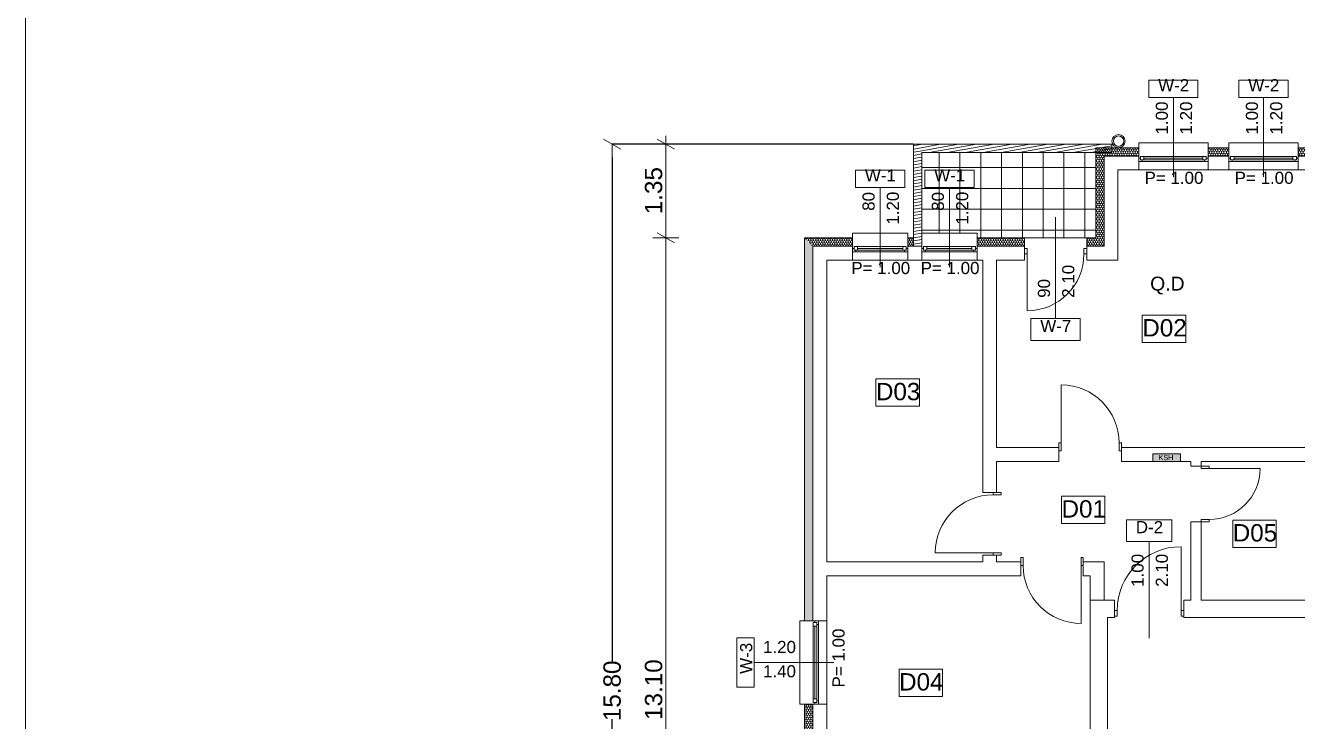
# Model space of a CAD drawing. Header units: feet. Extents: x 2565673 to 2678973, y -122443 to -81443.
# Drawn here: x 2565673 to 2584024, y -101510 to -91476 of the extents above; entities that cross this region are included whole.
import ezdxf
from ezdxf.enums import TextEntityAlignment as Align

# ---------------------------------------------------------------- set-up
doc = ezdxf.new("R2010")
doc.units = ezdxf.units.FT
doc.header["$MEASUREMENT"] = 0
for name, color, linetype, lineweight in [('ARCHICAD Door Markers_Pen_No__20', 1, 'Continuous', 5), ('ARCHICAD Door Markers_Pen_No__60', 230, 'Continuous', 5), ('ARCHICAD Doors_Pen_No__1', 7, 'Continuous', 5), ('ARCHICAD Doors_Pen_No__60', 230, 'Continuous', 5), ('ARCHICAD Window Markers_Pen_No__20', 1, 'Continuous', 5), ('ARCHICAD Windows_Pen_No__20', 1, 'Continuous', 5), ('Columns_Pen_No__1', 7, 'Continuous', 5), ('Columns_Pen_No__6', 5, 'Continuous', 5), ('Dimensioning - General_Pen_No__1', 7, 'Continuous', 5), ('Dimensioning - General_Pen_No__41', 7, 'Continuous', 5), ('Exterior walls_Pen_No__1', 7, 'Continuous', 5), ('Shell - Roof_Pen_No__21', 7, 'Continuous', 5), ('Structural - Bearing_Pen_No__1', 7, 'Continuous', 5), ('Text blocks_Pen_No__1', 7, 'Continuous', 5), ('Text blocks_Pen_No__2', 8, 'Continuous', 5)]:
    doc.layers.add(name, color=color, linetype=linetype, lineweight=lineweight)
for name, color, linetype in [('Columns', 7, 'Continuous'), ('Dimensioning - General', 7, 'Continuous'), ('Exterior walls', 7, 'Continuous')]:
    doc.layers.add(name, color=color, linetype=linetype)
for name, color, linetype, lineweight, true_color in [('Exterior walls_Pen_No__14', 7, 'Continuous', 5, 0xbd8b17), ('Exterior walls_Pen_No__65', 7, 'Continuous', 5, 0x80c2ff), ('Structural - Bearing_Pen_No__82', 7, 'Continuous', 5, 0xaaaaaa)]:
    doc.layers.add(name, color=color, linetype=linetype, lineweight=lineweight, true_color=true_color)
doc.styles.add('GENERATED_STYLE_1', font='arial.ttf')
doc.dimstyles.new('GENERATED_STYLE__1', dxfattribs={"dimtxt": 250, "dimasz": 190, "dimexe": 0.18, "dimexo": 3, "dimgap": 0.09, "dimtad": 1, "dimlfac": 0.001, "dimzin": 0, "dimdsep": 46, "dimtxsty": 'GENERATED_STYLE_1', "dimblk": 'ARROWHEAD_2', "dimblk1": 'ARROWHEAD_2', "dimblk2": 'ARROWHEAD_2', "dimcen": 0.09, "dimclrd": 7, "dimclre": 7, "dimclrt": 7, "dimadec": 0, "dimazin": 0, "dimtfac": 1, "dimtdec": 4, "dimtmove": 0, "dimatfit": 3, "dimfxl": 1, "dimtolj": 1, "dimtzin": 0, "dimarcsym": 0})
pattern_1 = [(90, (2247653.822, -76424.967), (-34.641016, 0), [20, -40]), (90, (2247636.502, -76394.967), (-34.641016, 0), [20, -40]), (150, (2247653.822, -76404.967), (17.320508, 30), [20, -40]), (150, (2247619.18, -76404.967), (17.320508, 30), [20, -40]), (210, (2247653.822, -76424.967), (-17.320508, 30), [20, -40]), (210, (2247619.18, -76424.967), (-17.320508, 30), [20, -40])]
pattern_2 = [(10, (2247653.822, -76424.967), (-7.814168, 44.316348), [])]

# ---------------------------------------------------------------- blocks, each defined once
blk = doc.blocks.new('Window 22_3')
at = {"layer": 'ARCHICAD Windows_Pen_No__20', "color": 1, "linetype": 'Continuous', "lineweight": 5}
for p, q in [((-400, 150), (-400, 220)), ((-400, 220), (400, 220)), ((400, 220), (400, 150)), ((-400, 150), (-400, 30)), ((-400, 30), (-400, 0)), ((-400, 0), (-375, 0)), ((-400, 0), (-400, -50)), ((-400, 0), (-400, -50)), ((-375, 25), (-325, 25)), ((-375, -25), (-375, 25)), ((-375, 0), (-375, -25)), ((-325, 25), (325, 25)), ((-325, 25), (-325, -25)), ((-325, 25), (325, 25)), ((-325, 0), (325, 0)), ((325, -25), (325, 25)), ((325, 25), (375, 25)), ((375, 25), (375, -25)), ((375, -25), (375, 0)), ((375, 0), (400, 0)), ((400, 150), (400, 30)), ((400, 30), (400, 0)), ((400, 0), (400, -50)), ((400, 0), (400, -50)), ((-350, -50), (-400, -50)), ((-400, -50), (-400, -170)), ((-400, -170), (400, -170)), ((-375, -25), (-350, -25)), ((-325, -25), (-375, -25)), ((-350, -25), (-350, -50)), ((350, -50), (-350, -50)), ((325, -25), (-325, -25)), ((375, -25), (325, -25)), ((350, -50), (350, -25)), ((350, -25), (375, -25)), ((400, -50), (350, -50)), ((400, -50), (400, -170))]:
    blk.add_line(p, q, dxfattribs=at)
blk = doc.blocks.new('W Marker 22')
at = {"layer": 'ARCHICAD Window Markers_Pen_No__20', "color": 1, "linetype": 'Continuous', "lineweight": 5}
for p, q in [((0, -1045), (0, 100)), ((-354, -1045), (-354, -1295)), ((354, -1045), (-354, -1045)), ((354, -1295), (354, -1045)), ((-354, -1295), (354, -1295))]:
    blk.add_line(p, q, dxfattribs=at)
at = {"layer": 'ARCHICAD Window Markers_Pen_No__20', "color": 1, "lineweight": 5, "style": 'GENERATED_STYLE_1'}
for tag, p in [('AC_MarkerText_4', (-417, 72)), ('AC_MarkerText_1', (-220, -1257))]:
    blk.add_attdef(tag, text='', height=175, dxfattribs=at).set_placement(p, align=Align.BOTTOM_LEFT)
for tag, p in [('whDistCm', (322, -863)), ('A', (-28, -863))]:
    blk.add_attdef(tag, text='', height=175, rotation=90, dxfattribs=at).set_placement(p, align=Align.BOTTOM_LEFT)
blk = doc.blocks.new('Window 22_4')
at = {"layer": 'ARCHICAD Windows_Pen_No__20', "color": 1, "linetype": 'Continuous', "lineweight": 5}
for p, q in [((-500, 150), (-500, 220)), ((-500, 220), (500, 220)), ((500, 220), (500, 150)), ((-500, 150), (-500, 30)), ((-500, 30), (-500, 0)), ((-500, 0), (-475, 0)), ((-500, 0), (-500, -50)), ((-500, 0), (-500, -50)), ((-475, 25), (-425, 25)), ((-475, -25), (-475, 25)), ((-475, 0), (-475, -25)), ((-425, 25), (425, 25)), ((-425, 25), (-425, -25)), ((-425, 25), (425, 25)), ((-425, 0), (425, 0)), ((425, -25), (425, 25)), ((425, 25), (475, 25)), ((475, 25), (475, -25)), ((475, -25), (475, 0)), ((475, 0), (500, 0)), ((500, 150), (500, 30)), ((500, 30), (500, 0)), ((500, 0), (500, -50)), ((500, 0), (500, -50)), ((-450, -50), (-500, -50)), ((-500, -50), (-500, -170)), ((-500, -170), (500, -170)), ((-475, -25), (-450, -25)), ((-425, -25), (-475, -25)), ((-450, -25), (-450, -50)), ((450, -50), (-450, -50)), ((425, -25), (-425, -25)), ((475, -25), (425, -25)), ((450, -50), (450, -25)), ((450, -25), (475, -25)), ((500, -50), (450, -50)), ((500, -50), (500, -170))]:
    blk.add_line(p, q, dxfattribs=at)
blk = doc.blocks.new('Wall_10', base_point=(2587252, -93239))
at = {"layer": 'Exterior walls_Pen_No__14', "linetype": 'Continuous', "lineweight": 5, "true_color": 0xbd8b17}
h = blk.add_hatch(dxfattribs=at)
h.set_pattern_fill('STYROFOAM_SM_INSULATION', color=42, style=0, pattern_type=2)
h.set_pattern_definition(pattern_1)
h.paths.add_polyline_path([(2581732, -93239), (2581112, -93239), (2581232, -93359), (2581732, -93359)])
h = blk.add_hatch(dxfattribs=at)
h.set_pattern_fill('STYROFOAM_SM_INSULATION', color=42, style=0, pattern_type=2)
h.set_pattern_definition(pattern_1)
h.paths.add_polyline_path([(2582732, -93359), (2583032, -93359), (2583032, -93239), (2582732, -93239)])
h = blk.add_hatch(dxfattribs=at)
h.set_pattern_fill('STYROFOAM_SM_INSULATION', color=42, style=0, pattern_type=2)
h.set_pattern_definition(pattern_1)
h.paths.add_polyline_path([(2584032, -93359), (2584782, -93359), (2584782, -93239), (2584032, -93239)])
h = blk.add_hatch(dxfattribs=at)
h.set_pattern_fill('STYROFOAM_SM_INSULATION', color=42, style=0, pattern_type=2)
h.set_pattern_definition(pattern_1)
h.paths.add_polyline_path([(2585582, -93359), (2585882, -93359), (2585882, -93239), (2585582, -93239)])
h = blk.add_hatch(dxfattribs=at)
h.set_pattern_fill('STYROFOAM_SM_INSULATION', color=42, style=0, pattern_type=2)
h.set_pattern_definition(pattern_1)
h.paths.add_polyline_path([(2586682, -93359), (2587132, -93359), (2587252, -93239), (2586682, -93239)])
at = {"layer": 'Exterior walls_Pen_No__1', "color": 7, "linetype": 'Continuous', "lineweight": 5}
for p, q in [((2581732, -93359), (2581232, -93359)), ((2581732, -93239), (2581732, -93359)), ((2581732, -93359), (2581732, -93389)), ((2581732, -93389), (2581732, -93439)), ((2582732, -93239), (2582732, -93359)), ((2583032, -93359), (2582732, -93359)), ((2582732, -93359), (2582732, -93389)), ((2582732, -93389), (2582732, -93439)), ((2583032, -93239), (2583032, -93359)), ((2583032, -93359), (2583032, -93389)), ((2583032, -93389), (2583032, -93439)), ((2584032, -93239), (2584032, -93359)), ((2584782, -93359), (2584032, -93359)), ((2584032, -93359), (2584032, -93389)), ((2584032, -93389), (2584032, -93439)), ((2584782, -93239), (2584782, -93359)), ((2584782, -93359), (2584782, -93389)), ((2584782, -93389), (2584782, -93439)), ((2585582, -93239), (2585582, -93359)), ((2585882, -93359), (2585582, -93359)), ((2585582, -93359), (2585582, -93389)), ((2585582, -93389), (2585582, -93439)), ((2585882, -93239), (2585882, -93359)), ((2585882, -93359), (2585882, -93389)), ((2585882, -93389), (2585882, -93439)), ((2586682, -93239), (2586682, -93359)), ((2587132, -93359), (2586682, -93359)), ((2586682, -93359), (2586682, -93389)), ((2586682, -93389), (2586682, -93439)), ((2581732, -93439), (2581732, -93559)), ((2582732, -93439), (2582732, -93559)), ((2583032, -93439), (2583032, -93559)), ((2584032, -93439), (2584032, -93559)), ((2584782, -93439), (2584782, -93559)), ((2585582, -93439), (2585582, -93559)), ((2585882, -93439), (2585882, -93559)), ((2586682, -93439), (2586682, -93559))]:
    blk.add_line(p, q, dxfattribs=at)
at = {"layer": 'Exterior walls_Pen_No__1', "color": 7, "linetype": 'Continuous', "lineweight": 5, "flags": 128}
for points in [[(2581732, -93239), (2581112, -93239)], [(2583032, -93239), (2582732, -93239)], [(2584782, -93239), (2584032, -93239)], [(2585882, -93239), (2585582, -93239)], [(2587252, -93239), (2586682, -93239)], [(2581432, -93559), (2581732, -93559)], [(2582732, -93559), (2583032, -93559)], [(2584032, -93559), (2584332, -93559)], [(2584532, -93559), (2584782, -93559)], [(2585582, -93559), (2585882, -93559)], [(2586682, -93559), (2586932, -93559)]]:
    blk.add_lwpolyline(points, dxfattribs=at)
at = {"layer": 'ARCHICAD Window Markers_Pen_No__20', "color": 1, "lineweight": 5}
ref = blk.add_blockref('W Marker 22', (2582232, -93559), dxfattribs=dict(at, rotation=180))
ref.add_attrib('A', '1.00', dxfattribs={"color": 1, "lineweight": 5, "height": 175, "rotation": 90, "style": 'GENERATED_STYLE_1'}).set_placement((2582205, -93048), align=Align.BOTTOM_LEFT)
ref.add_attrib('whDistCm', '1.20', dxfattribs={"color": 1, "lineweight": 5, "height": 175, "rotation": 90, "style": 'GENERATED_STYLE_1'}).set_placement((2582555, -93048), align=Align.BOTTOM_LEFT)
ref.add_attrib('AC_MarkerText_1', 'W-2', dxfattribs={"color": 1, "lineweight": 5, "height": 175, "rotation": 360, "style": 'GENERATED_STYLE_1'}).set_placement((2582012, -92477), align=Align.BOTTOM_LEFT)
ref.add_attrib('AC_MarkerText_4', 'P= 1.00', dxfattribs={"color": 1, "lineweight": 5, "height": 175, "rotation": 360, "style": 'GENERATED_STYLE_1'}).set_placement((2581816, -93812), align=Align.BOTTOM_LEFT)
ref = blk.add_blockref('W Marker 22', (2583532, -93559), dxfattribs=dict(at, rotation=180))
ref.add_attrib('A', '1.00', dxfattribs={"color": 1, "lineweight": 5, "height": 175, "rotation": 90, "style": 'GENERATED_STYLE_1'}).set_placement((2583505, -93048), align=Align.BOTTOM_LEFT)
ref.add_attrib('whDistCm', '1.20', dxfattribs={"color": 1, "lineweight": 5, "height": 175, "rotation": 90, "style": 'GENERATED_STYLE_1'}).set_placement((2583855, -93048), align=Align.BOTTOM_LEFT)
ref.add_attrib('AC_MarkerText_1', 'W-2', dxfattribs={"color": 1, "lineweight": 5, "height": 175, "rotation": 360, "style": 'GENERATED_STYLE_1'}).set_placement((2583312, -92477), align=Align.BOTTOM_LEFT)
ref.add_attrib('AC_MarkerText_4', 'P= 1.00', dxfattribs={"color": 1, "lineweight": 5, "height": 175, "rotation": 360, "style": 'GENERATED_STYLE_1'}).set_placement((2583116, -93812), align=Align.BOTTOM_LEFT)
ref = blk.add_blockref('W Marker 22', (2585182, -93559), dxfattribs=dict(at, rotation=180))
ref.add_attrib('whDistCm', '1.20', dxfattribs={"color": 1, "lineweight": 5, "height": 175, "rotation": 90, "style": 'GENERATED_STYLE_1'}).set_placement((2585505, -93048), align=Align.BOTTOM_LEFT)
ref.add_attrib('AC_MarkerText_1', 'W-1', dxfattribs={"color": 1, "lineweight": 5, "height": 175, "rotation": 360, "style": 'GENERATED_STYLE_1'}).set_placement((2584962, -92477), align=Align.BOTTOM_LEFT)
ref.add_attrib('AC_MarkerText_2', '80', dxfattribs={"color": 1, "lineweight": 5, "height": 175, "rotation": 90, "style": 'GENERATED_STYLE_1'}).set_placement((2585155, -92848), align=Align.BOTTOM_LEFT)
ref.add_attrib('AC_MarkerText_4', 'P= 1.00', dxfattribs={"color": 1, "lineweight": 5, "height": 175, "rotation": 360, "style": 'GENERATED_STYLE_1'}).set_placement((2584766, -93812), align=Align.BOTTOM_LEFT)
ref = blk.add_blockref('W Marker 22', (2586282, -93559), dxfattribs=dict(at, rotation=180))
ref.add_attrib('whDistCm', '1.20', dxfattribs={"color": 1, "lineweight": 5, "height": 175, "rotation": 90, "style": 'GENERATED_STYLE_1'}).set_placement((2586605, -93048), align=Align.BOTTOM_LEFT)
ref.add_attrib('AC_MarkerText_1', 'W-1', dxfattribs={"color": 1, "lineweight": 5, "height": 175, "rotation": 360, "style": 'GENERATED_STYLE_1'}).set_placement((2586062, -92477), align=Align.BOTTOM_LEFT)
ref.add_attrib('AC_MarkerText_2', '80', dxfattribs={"color": 1, "lineweight": 5, "height": 175, "rotation": 90, "style": 'GENERATED_STYLE_1'}).set_placement((2586255, -92848), align=Align.BOTTOM_LEFT)
ref.add_attrib('AC_MarkerText_4', 'P= 1.00', dxfattribs={"color": 1, "lineweight": 5, "height": 175, "rotation": 360, "style": 'GENERATED_STYLE_1'}).set_placement((2585866, -93812), align=Align.BOTTOM_LEFT)
at = {"layer": 'ARCHICAD Windows_Pen_No__20', "color": 1, "linetype": 'Continuous', "lineweight": 5, "zscale": 1000}
for name, p in [('Window 22_4', (2582232, -93389)), ('Window 22_4', (2583532, -93389)), ('Window 22_3', (2585182, -93389)), ('Window 22_3', (2586282, -93389))]:
    blk.add_blockref(name, p, dxfattribs=at)
blk = doc.blocks.new('Wall_11', base_point=(2581112, -93239))
at = {"layer": 'Exterior walls_Pen_No__14', "linetype": 'Continuous', "lineweight": 5, "true_color": 0xbd8b17}
h = blk.add_hatch(dxfattribs=at)
h.set_pattern_fill('STYROFOAM_SM_INSULATION', color=42, style=0, pattern_type=2)
h.set_pattern_definition(pattern_1)
h.paths.add_polyline_path([(2581112, -93239), (2581112, -94539), (2581232, -94659), (2581232, -93359)])
at = {"layer": 'Exterior walls_Pen_No__1', "color": 7, "linetype": 'Continuous', "lineweight": 5}
blk.add_line((2581232, -93359), (2581232, -94659), dxfattribs=at)
at = {"layer": 'Exterior walls_Pen_No__1', "color": 7, "linetype": 'Continuous', "lineweight": 5, "flags": 128}
for points in [[(2581112, -93239), (2581112, -94539)], [(2581432, -94859), (2581432, -93559)]]:
    blk.add_lwpolyline(points, dxfattribs=at)
blk = doc.blocks.new('Storefront with Transom 22')
at = {"layer": 'ARCHICAD Doors_Pen_No__60', "color": 230, "linetype": 'Continuous', "lineweight": 5}
for p, q in [((410, 0), (410, 820)), ((-450, 0), (-450, 90)), ((-450, -80), (-450, 0)), ((-450, 0), (-410, 0)), ((-450, -80), (-450, 0)), ((-450, -80), (-450, 0)), ((-410, 0), (-410, -80)), ((410, -80), (410, 0)), ((410, 0), (450, 0)), ((450, 0), (450, 90)), ((450, 0), (450, -80)), ((450, -80), (450, 0)), ((450, -80), (450, 0)), ((-410, -80), (-450, -80)), ((-450, -110), (-450, -80)), ((-450, -230), (-450, -110)), ((450, -80), (410, -80)), ((450, -110), (450, -80)), ((450, -230), (450, -110))]:
    blk.add_line(p, q, dxfattribs=at)
blk.add_arc((410, 0), 820, 90, 180, dxfattribs=at)
blk = doc.blocks.new('D Marker 22_4')
at = {"layer": 'ARCHICAD Door Markers_Pen_No__20', "color": 1, "linetype": 'Continuous', "lineweight": 5}
for p, q in [((354, 1157), (-354, 1157)), ((-354, 1157), (-354, 843)), ((354, 843), (354, 1157)), ((-354, 843), (354, 843)), ((0, 843), (0, -620))]:
    blk.add_line(p, q, dxfattribs=at)
at = {"layer": 'ARCHICAD Door Markers_Pen_No__20', "color": 1, "lineweight": 5, "style": 'GENERATED_STYLE_1'}
for tag, rotation, p in [('AC_MarkerText_1', 180, (220, 1208)), ('AC_MarkerText_3', 270, (-322, 657)), ('AC_MarkerText_2', 270, (28, 657))]:
    blk.add_attdef(tag, text='', height=175, rotation=rotation, dxfattribs=at).set_placement(p, align=Align.BOTTOM_LEFT)
blk = doc.blocks.new('Wall_12', base_point=(2581112, -94539))
at = {"layer": 'Exterior walls_Pen_No__14', "linetype": 'Continuous', "lineweight": 5, "true_color": 0xbd8b17}
h = blk.add_hatch(dxfattribs=at)
h.set_pattern_fill('STYROFOAM_SM_INSULATION', color=42, style=0, pattern_type=2)
h.set_pattern_definition(pattern_1)
h.paths.add_polyline_path([(2576912, -94539), (2577032, -94659), (2577602, -94659), (2577602, -94539)])
h = blk.add_hatch(dxfattribs=at)
h.set_pattern_fill('STYROFOAM_SM_INSULATION', color=42, style=0, pattern_type=2)
h.set_pattern_definition(pattern_1)
h.paths.add_polyline_path([(2578402, -94659), (2578482, -94659), (2578482, -94539), (2578402, -94539)])
h = blk.add_hatch(dxfattribs=at)
h.set_pattern_fill('STYROFOAM_SM_INSULATION', color=42, style=0, pattern_type=2)
h.set_pattern_definition(pattern_1)
h.paths.add_polyline_path([(2579402, -94659), (2580082, -94659), (2580082, -94539), (2579402, -94539)])
h = blk.add_hatch(dxfattribs=at)
h.set_pattern_fill('STYROFOAM_SM_INSULATION', color=42, style=0, pattern_type=2)
h.set_pattern_definition(pattern_1)
h.paths.add_polyline_path([(2581112, -94539), (2580982, -94539), (2580982, -94659), (2581232, -94659)])
at = {"layer": 'Exterior walls_Pen_No__1', "color": 7, "linetype": 'Continuous', "lineweight": 5}
for p, q in [((2577602, -94659), (2577032, -94659)), ((2577602, -94539), (2577602, -94659)), ((2577602, -94659), (2577602, -94689)), ((2578402, -94539), (2578402, -94659)), ((2578482, -94659), (2578402, -94659)), ((2578402, -94659), (2578402, -94689)), ((2578482, -94539), (2578482, -94659)), ((2578482, -94659), (2578602, -94659)), ((2578602, -94539), (2578602, -94659)), ((2578602, -94659), (2578602, -94689)), ((2579402, -94539), (2579402, -94659)), ((2580082, -94659), (2579402, -94659)), ((2579402, -94659), (2579402, -94689)), ((2580082, -94539), (2580082, -94659)), ((2580082, -94659), (2580082, -94689)), ((2580982, -94539), (2580982, -94659)), ((2581232, -94659), (2580982, -94659)), ((2580982, -94659), (2580982, -94689)), ((2577602, -94689), (2577602, -94739)), ((2577602, -94739), (2577602, -94859)), ((2578402, -94689), (2578402, -94739)), ((2578402, -94739), (2578402, -94859)), ((2578602, -94689), (2578602, -94739)), ((2578602, -94739), (2578602, -94859)), ((2579402, -94689), (2579402, -94739)), ((2579402, -94739), (2579402, -94859)), ((2580082, -94689), (2580082, -94769)), ((2580082, -94769), (2580082, -94859)), ((2580982, -94689), (2580982, -94769)), ((2580982, -94769), (2580982, -94859))]:
    blk.add_line(p, q, dxfattribs=at)
at = {"layer": 'Exterior walls_Pen_No__1', "color": 7, "linetype": 'Continuous', "lineweight": 5, "flags": 128}
for points in [[(2577602, -94539), (2576912, -94539)], [(2578482, -94539), (2578402, -94539)], [(2580082, -94539), (2579402, -94539)], [(2581112, -94539), (2580982, -94539)], [(2577232, -94859), (2577602, -94859)], [(2578402, -94859), (2578602, -94859)], [(2579402, -94859), (2579482, -94859)], [(2579682, -94859), (2580082, -94859)], [(2580982, -94859), (2581432, -94859)]]:
    blk.add_lwpolyline(points, dxfattribs=at)
at = {"layer": 'ARCHICAD Door Markers_Pen_No__20', "color": 1, "lineweight": 5}
ref = blk.add_blockref('D Marker 22_4', (2580532, -94859), dxfattribs=dict(at, rotation=180))
ref.add_attrib('AC_MarkerText_1', 'W-7', dxfattribs={"color": 1, "lineweight": 5, "height": 175, "rotation": 360, "style": 'GENERATED_STYLE_1'}).set_placement((2580312, -95947), align=Align.BOTTOM_LEFT)
ref.add_attrib('AC_MarkerText_2', '90', dxfattribs={"color": 1, "lineweight": 5, "height": 175, "rotation": 90, "style": 'GENERATED_STYLE_1'}).set_placement((2580505, -95402), align=Align.BOTTOM_LEFT)
ref.add_attrib('AC_MarkerText_3', '2.10', dxfattribs={"color": 1, "lineweight": 5, "height": 175, "rotation": 90, "style": 'GENERATED_STYLE_1'}).set_placement((2580855, -95402), align=Align.BOTTOM_LEFT)
at = {"layer": 'ARCHICAD Doors_Pen_No__60', "color": 230, "linetype": 'Continuous', "lineweight": 5, "zscale": 1000, "rotation": 180}
blk.add_blockref('Storefront with Transom 22', (2580532, -94769), dxfattribs=at)
at = {"layer": 'ARCHICAD Window Markers_Pen_No__20', "color": 1, "lineweight": 5}
ref = blk.add_blockref('W Marker 22', (2578002, -94859), dxfattribs=dict(at, rotation=180))
ref.add_attrib('whDistCm', '1.20', dxfattribs={"color": 1, "lineweight": 5, "height": 175, "rotation": 90, "style": 'GENERATED_STYLE_1'}).set_placement((2578325, -94348), align=Align.BOTTOM_LEFT)
ref.add_attrib('AC_MarkerText_1', 'W-1', dxfattribs={"color": 1, "lineweight": 5, "height": 175, "rotation": 360, "style": 'GENERATED_STYLE_1'}).set_placement((2577782, -93777), align=Align.BOTTOM_LEFT)
ref.add_attrib('AC_MarkerText_2', '80', dxfattribs={"color": 1, "lineweight": 5, "height": 175, "rotation": 90, "style": 'GENERATED_STYLE_1'}).set_placement((2577975, -94148), align=Align.BOTTOM_LEFT)
ref.add_attrib('AC_MarkerText_4', 'P= 1.00', dxfattribs={"color": 1, "lineweight": 5, "height": 175, "rotation": 360, "style": 'GENERATED_STYLE_1'}).set_placement((2577586, -95112), align=Align.BOTTOM_LEFT)
ref = blk.add_blockref('W Marker 22', (2579002, -94859), dxfattribs=dict(at, rotation=180))
ref.add_attrib('whDistCm', '1.20', dxfattribs={"color": 1, "lineweight": 5, "height": 175, "rotation": 90, "style": 'GENERATED_STYLE_1'}).set_placement((2579325, -94348), align=Align.BOTTOM_LEFT)
ref.add_attrib('AC_MarkerText_1', 'W-1', dxfattribs={"color": 1, "lineweight": 5, "height": 175, "rotation": 360, "style": 'GENERATED_STYLE_1'}).set_placement((2578782, -93777), align=Align.BOTTOM_LEFT)
ref.add_attrib('AC_MarkerText_2', '80', dxfattribs={"color": 1, "lineweight": 5, "height": 175, "rotation": 90, "style": 'GENERATED_STYLE_1'}).set_placement((2578975, -94148), align=Align.BOTTOM_LEFT)
ref.add_attrib('AC_MarkerText_4', 'P= 1.00', dxfattribs={"color": 1, "lineweight": 5, "height": 175, "rotation": 360, "style": 'GENERATED_STYLE_1'}).set_placement((2578586, -95112), align=Align.BOTTOM_LEFT)
at = {"layer": 'ARCHICAD Windows_Pen_No__20', "color": 1, "linetype": 'Continuous', "lineweight": 5, "xscale": -1, "zscale": 1000}
for p in [(2578002, -94689), (2579002, -94689)]:
    blk.add_blockref('Window 22_3', p, dxfattribs=at)
blk = doc.blocks.new('Window 22_2')
at = {"layer": 'ARCHICAD Windows_Pen_No__20', "color": 1, "linetype": 'Continuous', "lineweight": 5}
for p, q in [((-600, 150), (-600, 220)), ((-600, 220), (600, 220)), ((600, 220), (600, 150)), ((-600, 150), (-600, 30)), ((-600, 30), (-600, 0)), ((-600, 0), (-575, 0)), ((-600, 0), (-600, -50)), ((-600, 0), (-600, -50)), ((-575, 25), (-525, 25)), ((-575, -25), (-575, 25)), ((-575, 0), (-575, -25)), ((-525, 25), (525, 25)), ((-525, 25), (-525, -25)), ((-525, 25), (525, 25)), ((-525, 0), (525, 0)), ((525, -25), (525, 25)), ((525, 25), (575, 25)), ((575, 25), (575, -25)), ((575, -25), (575, 0)), ((575, 0), (600, 0)), ((600, 150), (600, 30)), ((600, 30), (600, 0)), ((600, 0), (600, -50)), ((600, 0), (600, -50)), ((-550, -50), (-600, -50)), ((-600, -50), (-600, -170)), ((-600, -170), (600, -170)), ((-575, -25), (-550, -25)), ((-525, -25), (-575, -25)), ((-550, -25), (-550, -50)), ((550, -50), (-550, -50)), ((525, -25), (-525, -25)), ((575, -25), (525, -25)), ((550, -50), (550, -25)), ((550, -25), (575, -25)), ((600, -50), (550, -50)), ((600, -50), (600, -170))]:
    blk.add_line(p, q, dxfattribs=at)
blk = doc.blocks.new('Wall_13', base_point=(2576912, -94539))
at = {"layer": 'Exterior walls_Pen_No__14', "linetype": 'Continuous', "lineweight": 5, "true_color": 0xbd8b17}
h = blk.add_hatch(dxfattribs=at)
h.set_pattern_fill('STYROFOAM_SM_INSULATION', color=42, style=0, pattern_type=2)
h.set_pattern_definition(pattern_1)
h.paths.add_polyline_path([(2576912, -94539), (2576912, -100059), (2577032, -100059), (2577032, -94659)])
h = blk.add_hatch(dxfattribs=at)
h.set_pattern_fill('STYROFOAM_SM_INSULATION', color=42, style=0, pattern_type=2)
h.set_pattern_definition(pattern_1)
h.paths.add_polyline_path([(2576912, -102409), (2577032, -102409), (2577032, -101259), (2576912, -101259)])
at = {"layer": 'Exterior walls_Pen_No__1', "color": 7, "linetype": 'Continuous', "lineweight": 5}
for p, q in [((2577032, -94659), (2577032, -100059)), ((2576912, -100059), (2577032, -100059)), ((2577032, -100059), (2577062, -100059)), ((2577062, -100059), (2577112, -100059)), ((2577112, -100059), (2577232, -100059)), ((2576912, -101259), (2577032, -101259)), ((2577032, -101259), (2577032, -102409)), ((2577032, -101259), (2577062, -101259)), ((2577062, -101259), (2577112, -101259)), ((2577112, -101259), (2577232, -101259))]:
    blk.add_line(p, q, dxfattribs=at)
at = {"layer": 'Exterior walls_Pen_No__1', "color": 7, "linetype": 'Continuous', "lineweight": 5, "flags": 128}
for points in [[(2576912, -94539), (2576912, -100059)], [(2577232, -99209), (2577232, -94859)], [(2577232, -100059), (2577232, -99409)], [(2576912, -101259), (2576912, -102409)], [(2577232, -101859), (2577232, -101259)]]:
    blk.add_lwpolyline(points, dxfattribs=at)
at = {"layer": 'ARCHICAD Window Markers_Pen_No__20', "color": 1, "lineweight": 5}
ref = blk.add_blockref('W Marker 22', (2577232, -100659), dxfattribs=dict(at, rotation=270))
ref.add_attrib('whDistCm', '1.20', dxfattribs={"color": 1, "lineweight": 5, "height": 175, "rotation": 360, "style": 'GENERATED_STYLE_1'}).set_placement((2576312, -100575), align=Align.BOTTOM_LEFT)
ref.add_attrib('AC_MarkerText_1', 'W-3', dxfattribs={"color": 1, "lineweight": 5, "height": 175, "rotation": 90, "style": 'GENERATED_STYLE_1'}).set_placement((2576210, -100822), align=Align.BOTTOM_LEFT)
ref.add_attrib('AC_MarkerText_3', '1.40', dxfattribs={"color": 1, "lineweight": 5, "height": 175, "rotation": 360, "style": 'GENERATED_STYLE_1'}).set_placement((2576312, -100925), align=Align.BOTTOM_LEFT)
ref.add_attrib('AC_MarkerText_4', 'P= 1.00', dxfattribs={"color": 1, "lineweight": 5, "height": 175, "rotation": 90, "style": 'GENERATED_STYLE_1'}).set_placement((2577542, -101019), align=Align.BOTTOM_LEFT)
at = {"layer": 'ARCHICAD Windows_Pen_No__20', "color": 1, "linetype": 'Continuous', "lineweight": 5, "xscale": -1, "zscale": 1000, "rotation": 90}
blk.add_blockref('Window 22_2', (2577062, -100659), dxfattribs=at)
blk = doc.blocks.new('Storefront with Transom 22_4')
at = {"layer": 'ARCHICAD Doors_Pen_No__60', "color": 230, "linetype": 'Continuous', "lineweight": 5}
for p, q in [((460, 0), (460, 920)), ((-500, 150), (-500, 0)), ((-500, 0), (-500, -80)), ((-460, 0), (-500, 0)), ((-500, 0), (-500, -80)), ((-500, 0), (-500, -80)), ((-460, -80), (-460, 0)), ((460, 0), (460, -80)), ((500, 0), (460, 0)), ((500, 150), (500, 0)), ((500, -80), (500, 0)), ((500, 0), (500, -80)), ((500, 0), (500, -80)), ((-500, -80), (-460, -80)), ((-500, -80), (-500, -100)), ((460, -80), (500, -80)), ((500, -80), (500, -100))]:
    blk.add_line(p, q, dxfattribs=at)
blk.add_arc((460, 0), 920, 90, 180, dxfattribs=at)
blk = doc.blocks.new('D Marker 22')
at = {"layer": 'ARCHICAD Door Markers_Pen_No__60', "color": 230, "linetype": 'Continuous', "lineweight": 5}
for p, q in [((0, -1093), (0, 300)), ((-327, -1093), (-327, -1407)), ((327, -1093), (-327, -1093)), ((327, -1407), (327, -1093)), ((-327, -1407), (327, -1407))]:
    blk.add_line(p, q, dxfattribs=at)
at = {"layer": 'ARCHICAD Door Markers_Pen_No__60', "color": 230, "lineweight": 5, "style": 'GENERATED_STYLE_1'}
for tag, p in [('AC_MarkerText_3', (322, -793)), ('A', (-28, -793))]:
    blk.add_attdef(tag, text='', height=175, rotation=90, dxfattribs=at).set_placement(p, align=Align.BOTTOM_LEFT)
blk.add_attdef('AC_MarkerText_1', text='', height=175, dxfattribs=at).set_placement((-193, -1337), align=Align.BOTTOM_LEFT)
blk = doc.blocks.new('Storefront with Transom 22_3')
at = {"layer": 'ARCHICAD Doors_Pen_No__60', "color": 230, "linetype": 'Continuous', "lineweight": 5}
for p, q in [((460, 0), (460, 920)), ((-500, 0), (-500, 20)), ((-500, -80), (-500, 0)), ((-500, 0), (-460, 0)), ((-500, -80), (-500, 0)), ((-500, -80), (-500, 0)), ((-460, 0), (-460, -80)), ((460, -80), (460, 0)), ((460, 0), (500, 0)), ((500, 0), (500, 20)), ((500, 0), (500, -80)), ((500, -80), (500, 0)), ((500, -80), (500, 0)), ((-460, -80), (-500, -80)), ((-500, -230), (-500, -80)), ((500, -80), (460, -80)), ((500, -230), (500, -80))]:
    blk.add_line(p, q, dxfattribs=at)
blk.add_arc((460, 0), 920, 90, 180, dxfattribs=at)
blk = doc.blocks.new('Wall_38', base_point=(2595132, -100009))
at = {"layer": 'Exterior walls_Pen_No__1', "color": 7, "linetype": 'Continuous', "lineweight": 5}
for p, q in [((2581382, -99759), (2581382, -99909)), ((2582382, -99759), (2582382, -99909)), ((2587188, -99759), (2587188, -99909)), ((2588188, -99759), (2588188, -99909)), ((2593982, -99779), (2593982, -99759)), ((2593982, -99859), (2593982, -99779)), ((2594982, -99779), (2594982, -99759)), ((2594982, -99859), (2594982, -99779)), ((2581382, -99909), (2581382, -99989)), ((2581382, -99989), (2581382, -100009)), ((2582382, -99909), (2582382, -99989)), ((2582382, -99989), (2582382, -100009)), ((2587188, -99909), (2587188, -99989)), ((2587188, -99989), (2587188, -100009)), ((2588188, -99909), (2588188, -99989)), ((2588188, -99989), (2588188, -100009)), ((2593982, -100009), (2593982, -99859)), ((2594982, -100009), (2594982, -99859))]:
    blk.add_line(p, q, dxfattribs=at)
at = {"layer": 'Exterior walls_Pen_No__1', "color": 7, "linetype": 'Continuous', "lineweight": 5, "flags": 128}
for points in [[(2581382, -99759), (2581032, -99759)], [(2582482, -99759), (2582382, -99759)], [(2584332, -99759), (2582632, -99759)], [(2586232, -99759), (2584532, -99759)], [(2587188, -99759), (2586382, -99759)], [(2589032, -99759), (2588188, -99759)], [(2591832, -99759), (2589232, -99759)], [(2593732, -99759), (2592032, -99759)], [(2593982, -99759), (2593882, -99759)], [(2595132, -99759), (2594982, -99759)], [(2581282, -100009), (2581382, -100009)], [(2582382, -100009), (2587188, -100009)], [(2588188, -100009), (2593982, -100009)], [(2594982, -100009), (2595082, -100009)]]:
    blk.add_lwpolyline(points, dxfattribs=at)
at = {"layer": 'ARCHICAD Door Markers_Pen_No__60', "color": 230, "lineweight": 5}
ref = blk.add_blockref('D Marker 22', (2581882, -100009), dxfattribs=dict(at, rotation=180))
ref.add_attrib('A', '1.00', dxfattribs={"color": 230, "lineweight": 5, "height": 175, "rotation": 90, "style": 'GENERATED_STYLE_1'}).set_placement((2581855, -99568), align=Align.BOTTOM_LEFT)
ref.add_attrib('AC_MarkerText_1', 'D-2', dxfattribs={"color": 230, "lineweight": 5, "height": 175, "rotation": 360, "style": 'GENERATED_STYLE_1'}).set_placement((2581690, -98847), align=Align.BOTTOM_LEFT)
ref.add_attrib('AC_MarkerText_3', '2.10', dxfattribs={"color": 230, "lineweight": 5, "height": 175, "rotation": 90, "style": 'GENERATED_STYLE_1'}).set_placement((2582205, -99568), align=Align.BOTTOM_LEFT)
ref = blk.add_blockref('D Marker 22', (2587688, -100009), dxfattribs=dict(at, rotation=180))
ref.add_attrib('A', '1.00', dxfattribs={"color": 230, "lineweight": 5, "height": 175, "rotation": 90, "style": 'GENERATED_STYLE_1'}).set_placement((2587661, -99568), align=Align.BOTTOM_LEFT)
ref.add_attrib('AC_MarkerText_1', 'D-2', dxfattribs={"color": 230, "lineweight": 5, "height": 175, "rotation": 360, "style": 'GENERATED_STYLE_1'}).set_placement((2587495, -98847), align=Align.BOTTOM_LEFT)
ref.add_attrib('AC_MarkerText_3', '2.10', dxfattribs={"color": 230, "lineweight": 5, "height": 175, "rotation": 90, "style": 'GENERATED_STYLE_1'}).set_placement((2588011, -99568), align=Align.BOTTOM_LEFT)
ref = blk.add_blockref('D Marker 22', (2594482, -100009), dxfattribs=dict(at, rotation=180))
ref.add_attrib('A', '1.00', dxfattribs={"color": 230, "lineweight": 5, "height": 175, "rotation": 90, "style": 'GENERATED_STYLE_1'}).set_placement((2594455, -99568), align=Align.BOTTOM_LEFT)
ref.add_attrib('AC_MarkerText_1', 'D-2', dxfattribs={"color": 230, "lineweight": 5, "height": 175, "rotation": 360, "style": 'GENERATED_STYLE_1'}).set_placement((2594290, -98847), align=Align.BOTTOM_LEFT)
ref.add_attrib('AC_MarkerText_3', '2.10', dxfattribs={"color": 230, "lineweight": 5, "height": 175, "rotation": 90, "style": 'GENERATED_STYLE_1'}).set_placement((2594805, -99568), align=Align.BOTTOM_LEFT)
at = {"layer": 'ARCHICAD Doors_Pen_No__60', "color": 230, "linetype": 'Continuous', "lineweight": 5, "xscale": -1, "zscale": 1000}
blk.add_blockref('Storefront with Transom 22_3', (2594482, -99779), dxfattribs=at)
at = {"layer": 'ARCHICAD Doors_Pen_No__60', "color": 230, "linetype": 'Continuous', "lineweight": 5, "zscale": 1000}
for p in [(2581882, -99909), (2587688, -99909)]:
    blk.add_blockref('Storefront with Transom 22_4', p, dxfattribs=at)
blk = doc.blocks.new('Wall_39', base_point=(2581282, -100009))
at = {"layer": 'Exterior walls_Pen_No__1', "color": 7, "linetype": 'Continuous', "lineweight": 5, "flags": 128}
for points in [[(2581032, -99759), (2581032, -101859)], [(2581282, -101859), (2581282, -100009)]]:
    blk.add_lwpolyline(points, dxfattribs=at)
blk = doc.blocks.new('Wall_45', base_point=(2581232, -99759))
at = {"layer": 'Exterior walls_Pen_No__1', "color": 7, "linetype": 'Continuous', "lineweight": 5, "flags": 128}
for points in [[(2581232, -99759), (2581232, -99209)], [(2581032, -99409), (2581032, -99759)], [(2581032, -99759), (2581232, -99759)]]:
    blk.add_lwpolyline(points, dxfattribs=at)
blk = doc.blocks.new('Entrance Door 22_4')
at = {"layer": 'ARCHICAD Doors_Pen_No__1', "color": 7, "linetype": 'Continuous', "lineweight": 5}
for p, q in [((418, 0), (418, 836)), ((-450, 150), (-450, 0)), ((-418, 0), (-450, 0)), ((-450, 0), (-450, -115)), ((-450, 0), (-450, -50)), ((-450, 0), (-450, -50)), ((-418, -115), (-418, 0)), ((450, 0), (418, 0)), ((418, 0), (418, -115)), ((450, 150), (450, 0)), ((450, -115), (450, 0)), ((450, 0), (450, -50)), ((450, 0), (450, -50)), ((-450, -115), (-418, -115)), ((418, -115), (450, -115))]:
    blk.add_line(p, q, dxfattribs=at)
blk.add_arc((418, 0), 836, 90, 180, dxfattribs=at)
blk = doc.blocks.new('Wall_46', base_point=(2581232, -99209))
at = {"layer": 'Exterior walls_Pen_No__1', "color": 7, "linetype": 'Continuous', "lineweight": 5}
for p, q in [((2580032, -99259), (2580032, -99209)), ((2580032, -99409), (2580032, -99259)), ((2580932, -99259), (2580932, -99209)), ((2580932, -99409), (2580932, -99259))]:
    blk.add_line(p, q, dxfattribs=at)
at = {"layer": 'Exterior walls_Pen_No__1', "color": 7, "linetype": 'Continuous', "lineweight": 5, "flags": 128}
for points in [[(2579482, -99209), (2577232, -99209)], [(2580032, -99209), (2579682, -99209)], [(2581232, -99209), (2580932, -99209)], [(2577232, -99409), (2580032, -99409)], [(2580932, -99409), (2581032, -99409)]]:
    blk.add_lwpolyline(points, dxfattribs=at)
at = {"layer": 'ARCHICAD Doors_Pen_No__1', "color": 7, "linetype": 'Continuous', "lineweight": 5, "xscale": -1, "zscale": 1000, "rotation": 180}
blk.add_blockref('Entrance Door 22_4', (2580482, -99259), dxfattribs=at)
blk = doc.blocks.new('Wall_47', base_point=(2579682, -99209))
at = {"layer": 'Exterior walls_Pen_No__1', "color": 7, "linetype": 'Continuous', "lineweight": 5}
for p, q in [((2579482, -98209), (2579632, -98209)), ((2579632, -98209), (2579682, -98209)), ((2579482, -99109), (2579632, -99109)), ((2579632, -99109), (2579682, -99109))]:
    blk.add_line(p, q, dxfattribs=at)
at = {"layer": 'Exterior walls_Pen_No__1', "color": 7, "linetype": 'Continuous', "lineweight": 5, "flags": 128}
for points in [[(2579482, -94859), (2579482, -98209)], [(2579682, -97559), (2579682, -94859)], [(2579682, -98209), (2579682, -97759)], [(2579482, -99109), (2579482, -99209)], [(2579682, -99209), (2579682, -99109)]]:
    blk.add_lwpolyline(points, dxfattribs=at)
at = {"layer": 'ARCHICAD Doors_Pen_No__1', "color": 7, "linetype": 'Continuous', "lineweight": 5, "xscale": -1, "zscale": 1000, "rotation": 90}
blk.add_blockref('Entrance Door 22_4', (2579632, -98659), dxfattribs=at)
blk = doc.blocks.new('Entrance Door 22_3')
at = {"layer": 'ARCHICAD Doors_Pen_No__1', "color": 7, "linetype": 'Continuous', "lineweight": 5}
for p, q in [((418, 0), (418, 836)), ((-418, 0), (-450, 0)), ((-450, 0), (-450, -115)), ((-418, -115), (-418, 0)), ((450, 0), (418, 0)), ((418, 0), (418, -115)), ((450, -115), (450, 0)), ((-450, -115), (-450, -65)), ((-450, -115), (-450, -65)), ((-450, -115), (-418, -115)), ((-450, -265), (-450, -115)), ((418, -115), (450, -115)), ((450, -115), (450, -65)), ((450, -115), (450, -65)), ((450, -265), (450, -115))]:
    blk.add_line(p, q, dxfattribs=at)
blk.add_arc((418, 0), 836, 90, 180, dxfattribs=at)
blk = doc.blocks.new('Wall_48', base_point=(2579682, -97759))
at = {"layer": 'Exterior walls_Pen_No__1', "color": 7, "linetype": 'Continuous', "lineweight": 5}
for p, q in [((2580582, -97609), (2580582, -97559)), ((2580582, -97759), (2580582, -97609)), ((2581482, -97609), (2581482, -97559)), ((2581482, -97759), (2581482, -97609))]:
    blk.add_line(p, q, dxfattribs=at)
at = {"layer": 'Exterior walls_Pen_No__1', "color": 7, "linetype": 'Continuous', "lineweight": 5, "flags": 128}
for points in [[(2580582, -97559), (2579682, -97559)], [(2584332, -97559), (2581482, -97559)], [(2579682, -97759), (2580582, -97759)], [(2581482, -97759), (2582482, -97759)], [(2582632, -97759), (2584332, -97759)]]:
    blk.add_lwpolyline(points, dxfattribs=at)
at = {"layer": 'ARCHICAD Doors_Pen_No__1', "color": 7, "linetype": 'Continuous', "lineweight": 5, "xscale": -1, "zscale": 1000}
blk.add_blockref('Entrance Door 22_3', (2581032, -97494), dxfattribs=at)
blk = doc.blocks.new('Entrance Door 22_2')
at = {"layer": 'ARCHICAD Doors_Pen_No__1', "color": 7, "linetype": 'Continuous', "lineweight": 5}
for p, q in [((368, 0), (368, 736)), ((-368, 0), (-400, 0)), ((-400, 0), (-400, -115)), ((-368, -115), (-368, 0)), ((400, 0), (368, 0)), ((368, 0), (368, -115)), ((400, -115), (400, 0)), ((-400, -115), (-368, -115)), ((-400, -265), (-400, -115)), ((368, -115), (400, -115)), ((400, -265), (400, -115))]:
    blk.add_line(p, q, dxfattribs=at)
blk.add_arc((368, 0), 736, 90, 180, dxfattribs=at)
blk = doc.blocks.new('Wall_49', base_point=(2582482, -97759))
at = {"layer": 'Exterior walls_Pen_No__1', "color": 7, "linetype": 'Continuous', "lineweight": 5}
for p, q in [((2582482, -97830), (2582632, -97830)), ((2582482, -98630), (2582632, -98630))]:
    blk.add_line(p, q, dxfattribs=at)
at = {"layer": 'Exterior walls_Pen_No__1', "color": 7, "linetype": 'Continuous', "lineweight": 5, "flags": 128}
for points in [[(2582482, -97759), (2582482, -97830)], [(2582632, -97830), (2582632, -97759)], [(2582482, -98630), (2582482, -99759)], [(2582632, -99759), (2582632, -98630)]]:
    blk.add_lwpolyline(points, dxfattribs=at)
at = {"layer": 'ARCHICAD Doors_Pen_No__1', "color": 7, "linetype": 'Continuous', "lineweight": 5, "xscale": -1, "zscale": 1000, "rotation": 270}
blk.add_blockref('Entrance Door 22_2', (2582747, -98230), dxfattribs=at)
blk = doc.blocks.new('Wall_63', base_point=(2581347, -93189))
at = {"layer": 'Exterior walls', "linetype": 'Continuous', "lineweight": 0, "true_color": 0xffffff}
h = blk.add_hatch(dxfattribs=at)
h.set_pattern_fill('WOOD', style=0, pattern_type=2)
h.set_pattern_definition(pattern_2)
h.paths.add_polyline_path([(2581347, -93189), (2578482, -93189), (2578602, -93309), (2581347, -93309)])
at = {"layer": 'Exterior walls_Pen_No__1', "color": 7, "linetype": 'Continuous', "lineweight": 5, "flags": 128}
for points in [[(2581347, -93189), (2578482, -93189)], [(2581347, -93309), (2581347, -93189)], [(2578602, -93309), (2581347, -93309)]]:
    blk.add_lwpolyline(points, dxfattribs=at)
blk = doc.blocks.new('Wall_64', base_point=(2578482, -93189))
at = {"layer": 'Exterior walls', "linetype": 'Continuous', "lineweight": 0, "true_color": 0xffffff}
h = blk.add_hatch(dxfattribs=at)
h.set_pattern_fill('WOOD', style=0, pattern_type=2)
h.set_pattern_definition(pattern_2)
h.paths.add_polyline_path([(2578482, -93189), (2578482, -94539), (2578602, -94539), (2578602, -93309)])
h = blk.add_hatch(dxfattribs=at)
h.set_pattern_fill('WOOD', style=0, pattern_type=2)
h.set_pattern_definition(pattern_2)
h.paths.add_polyline_path([(2578482, -94659), (2578602, -94659), (2578602, -94539), (2578482, -94539)])
at = {"layer": 'Exterior walls_Pen_No__1', "color": 7, "linetype": 'Continuous', "lineweight": 5}
for p, q in [((2578482, -94539), (2578482, -94659)), ((2578482, -94659), (2578602, -94659))]:
    blk.add_line(p, q, dxfattribs=at)
at = {"layer": 'Exterior walls_Pen_No__1', "color": 7, "linetype": 'Continuous', "lineweight": 5, "flags": 128}
for points in [[(2578482, -93189), (2578482, -94539)], [(2578602, -94539), (2578602, -93309)]]:
    blk.add_lwpolyline(points, dxfattribs=at)
blk = doc.blocks.new('Column_3', base_point=(2581442, -93144))
at = {"layer": 'Columns_Pen_No__1', "color": 7, "linetype": 'Continuous', "lineweight": 5}
blk.add_circle((2581442, -93144), 95, dxfattribs=at)
at = {"layer": 'Columns_Pen_No__6', "color": 5, "linetype": 'Continuous', "lineweight": 5}
blk.add_circle((2581442, -93144), 75, dxfattribs=at)
blk = doc.blocks.new('*D128', base_point=(2247654, -76425))
at = {"layer": 'Dimensioning - General_Pen_No__1', "color": 7, "linetype": 'Continuous', "lineweight": 5, "transparency": 16777216}
for p, q in [((2575100, -93189), (2574725, -93189)), ((2575037, -93261), (2574787, -93117)), ((2574912, -93189), (2574912, -93067)), ((2574912, -94539), (2574912, -93189)), ((2574787, -94467), (2575037, -94611)), ((2575100, -94539), (2574725, -94539))]:
    blk.add_line(p, q, dxfattribs=at)
at = {"layer": 'Dimensioning - General_Pen_No__1', "color": 7, "lineweight": 5, "transparency": 16777216, "insert": (2574862, -94197), "char_height": 250, "attachment_point": 7, "rotation": 90, "style": 'GENERATED_STYLE_1'}
blk.add_mtext('\\A1;1.35', dxfattribs=at)
blk = doc.blocks.new('ARROWHEAD_2')
at = {"color": 0, "linetype": 'Continuous', "lineweight": 0}
for p, q in [((0, 0), (-1, 0)), ((-0.378, -0.655), (0.378, 0.655))]:
    blk.add_line(p, q, dxfattribs=at)
blk = doc.blocks.new('*D142', base_point=(2247654, -76425))
at = {"layer": 'Defpoints', "color": 0, "linetype": 'Continuous', "transparency": 16777216}
for p in [(2574137, -93189), (2578482, -93189), (2580132, -108929)]:
    blk.add_point(p, dxfattribs=at)
at = {"layer": 'Dimensioning - General', "color": 7, "linetype": 'Continuous', "lineweight": -2, "transparency": 16777216}
for p, q in [((2578479, -93189), (2574137, -93189)), ((2574137, -93379), (2574137, -100657)), ((2574137, -108739), (2574137, -101476)), ((2580129, -108929), (2574137, -108929))]:
    blk.add_line(p, q, dxfattribs=at)
at = {"layer": 'Dimensioning - General', "color": 7, "linetype": 'Continuous', "lineweight": -2, "transparency": 16777216, "xscale": 190, "yscale": 190, "zscale": 190}
for p, rotation in [((2574137, -93189), 90), ((2574137, -108929), 270)]:
    blk.add_blockref('ARROWHEAD_2', p, dxfattribs=dict(at, rotation=rotation))
at = {"layer": 'Dimensioning - General', "color": 7, "linetype": 'Continuous', "lineweight": 5, "transparency": 16777216, "insert": (2574137, -101067), "char_height": 250, "attachment_point": 5, "rotation": 90, "style": 'GENERATED_STYLE_1'}
blk.add_mtext('\\A1;15.80', dxfattribs=at)

msp = doc.modelspace()

# ---------------------------------------------------------------- hatches: boundary and pattern name
at = {"layer": 'Exterior walls_Pen_No__65', "linetype": 'Continuous', "lineweight": 5, "true_color": 0x80c2ff}
msp.add_hatch(color=151, dxfattribs=at).paths.add_polyline_path([(2581937.226, -97759.236), (2581937.226, -97649.236), (2582337.226, -97649.236), (2582337.226, -97759.236)])
at = {"layer": 'Structural - Bearing_Pen_No__82', "linetype": 'Continuous', "lineweight": 5, "true_color": 0xaaaaaa}
h = msp.add_hatch(dxfattribs=at)
h.set_pattern_fill('GRID_30X30', color=253, style=0, pattern_type=2)
h.set_pattern_definition([(0, (2247653.82, -76424.97), (0, 300), []), (90, (2247653.82, -76424.97), (-300, 0), [])])
h.paths.add_polyline_path([(2581112.326, -93309.236), (2578602.326, -93309.236), (2578602.326, -94469.236), (2579402.326, -94469.236), (2579402.326, -94537.611), (2581112.326, -94537.611)])

# ---------------------------------------------------------------- linework, layer by layer
at = {"layer": 'Dimensioning - General', "color": 7, "linetype": 'Continuous', "lineweight": 5}
for p, q in [((2574787.326, -94467.068), (2575037.326, -94611.405)), ((2575099.826, -94539.236), (2574724.826, -94539.236)), ((2574912.326, -107579.236), (2574912.326, -94539.236))]:
    msp.add_line(p, q, dxfattribs=at)
at = {"layer": 'Exterior walls_Pen_No__1', "color": 7, "linetype": 'Continuous', "lineweight": 5, "flags": 128}
msp.add_lwpolyline([(2581937.226, -97759.236), (2581937.226, -97649.236), (2582337.226, -97649.236), (2582337.226, -97759.236)], close=True, dxfattribs=at)
at = {"layer": 'Shell - Roof_Pen_No__21', "color": 7, "linetype": 'Continuous', "lineweight": 5}
msp.add_line((2565673.367, -122442.756), (2565673.367, -81442.756), dxfattribs=at)
at = {"layer": 'Structural - Bearing_Pen_No__1', "color": 7, "linetype": 'Continuous', "lineweight": 5, "flags": 128}
msp.add_lwpolyline([(2581112.326, -93309.236), (2578602.326, -93309.236), (2578602.326, -94469.236), (2579402.326, -94469.236), (2579402.326, -94537.611), (2581112.326, -94537.611)], close=True, dxfattribs=at)
at = {"layer": 'Text blocks_Pen_No__2', "color": 8, "linetype": 'Continuous', "lineweight": 5, "flags": 128}
for points in [[(2581784.072, -95651.844), (2582410.358, -95651.844), (2582410.358, -96044.702), (2581784.072, -96044.702)], [(2577941.668, -96571.18), (2578567.954, -96571.18), (2578567.954, -96964.037), (2577941.668, -96964.037)], [(2580619.291, -98262.233), (2581245.577, -98262.233), (2581245.577, -98655.09), (2580619.291, -98655.09)], [(2583088.483, -98607.169), (2583714.769, -98607.169), (2583714.769, -99000.026), (2583088.483, -99000.026)], [(2578275.787, -100755.138), (2578902.073, -100755.138), (2578902.073, -101147.995), (2578275.787, -101147.995)]]:
    msp.add_lwpolyline(points, close=True, dxfattribs=at)

# ---------------------------------------------------------------- block references
at = {"layer": 'Columns', "color": 5, "lineweight": 5}
msp.add_blockref('Column_3', (2581441.632, -93144.236), dxfattribs=at)
at = {"layer": 'Exterior walls', "color": 7, "lineweight": 5}
for name, p in [('Wall_10', (2587252.326, -93239.236)), ('Wall_63', (2581346.632, -93189.236)), ('Wall_64', (2578482.326, -93189.236)), ('Wall_11', (2581112.326, -93239.236)), ('Wall_12', (2581112.326, -94539.236)), ('Wall_13', (2576912.326, -94539.236)), ('Wall_47', (2579682.326, -99209.236)), ('Wall_48', (2579682.326, -97759.236)), ('Wall_49', (2582482.326, -97759.236)), ('Wall_38', (2595132.326, -100009.236)), ('Wall_46', (2581232.326, -99209.236)), ('Wall_45', (2581232.326, -99759.236)), ('Wall_39', (2581282.326, -100009.236))]:
    msp.add_blockref(name, p, dxfattribs=at)

# ---------------------------------------------------------------- texts
at = {"layer": 'Dimensioning - General', "color": 7, "lineweight": 5, "insert": (2574862.326, -101486.665), "char_height": 250, "attachment_point": 7, "rotation": 90, "style": 'GENERATED_STYLE_1'}
msp.add_mtext('\\A1;13.10', dxfattribs=at)
at = {"layer": 'Dimensioning - General_Pen_No__41', "color": 7, "linetype": 'Continuous', "lineweight": 5, "insert": (2581897.349, -95352.34), "char_height": 200, "attachment_point": 7, "style": 'GENERATED_STYLE_1'}
msp.add_mtext('\\A1;Q.D', dxfattribs=at)
at = {"layer": 'Text blocks_Pen_No__1', "color": 7, "linetype": 'Continuous', "lineweight": 5, "insert": (2582125.303, -97667.059), "char_height": 75, "attachment_point": 2, "style": 'GENERATED_STYLE_1'}
msp.add_mtext('\\A1;KSH', dxfattribs=at)
at = {"layer": 'Text blocks_Pen_No__2', "color": 8, "linetype": 'Continuous', "lineweight": 5, "char_height": 250, "attachment_point": 1, "style": 'GENERATED_STYLE_1'}
for s, insert in [('\\A1;D02', (2581784.072, -95708.987)), ('\\A1;D03', (2577941.668, -96628.323)), ('\\A1;D01', (2580619.291, -98319.376)), ('\\A1;D05', (2583088.483, -98664.312)), ('\\A1;D04', (2578275.787, -100812.281))]:
    msp.add_mtext(s, dxfattribs=dict(at, insert=insert))

# ---------------------------------------------------------------- dimensions: what is measured, and where the dimension line sits
at = {"layer": 'Dimensioning - General', "color": 7, "linetype": 'Continuous', "lineweight": 5}
dim = msp.add_linear_dim(base=(2574137.326, -93189.236), p1=(2580132.326, -108929.236), p2=(2578482.326, -93189.236), angle=90, text='15.80', dimstyle='GENERATED_STYLE__1', dxfattribs=at)
dim.commit()
dim.dimension.update_dxf_attribs({"geometry": '*D142', "text_midpoint": (2574137.326, -101066.664), "dimtype": 160, "text_rotation": 90})
dim = msp.add_linear_dim(base=(2574912.326, -93189.236), p1=(2576912.326, -94539.236), p2=(2578482.326, -93189.236), angle=90, dimstyle='GENERATED_STYLE__1', dxfattribs=at)
dim.commit()
dim.dimension.update_dxf_attribs({"geometry": '*D128', "text_midpoint": (2574737.326, -93872.103), "dimtype": 160, "text_rotation": 90})

doc.saveas('drawing.dxf')
